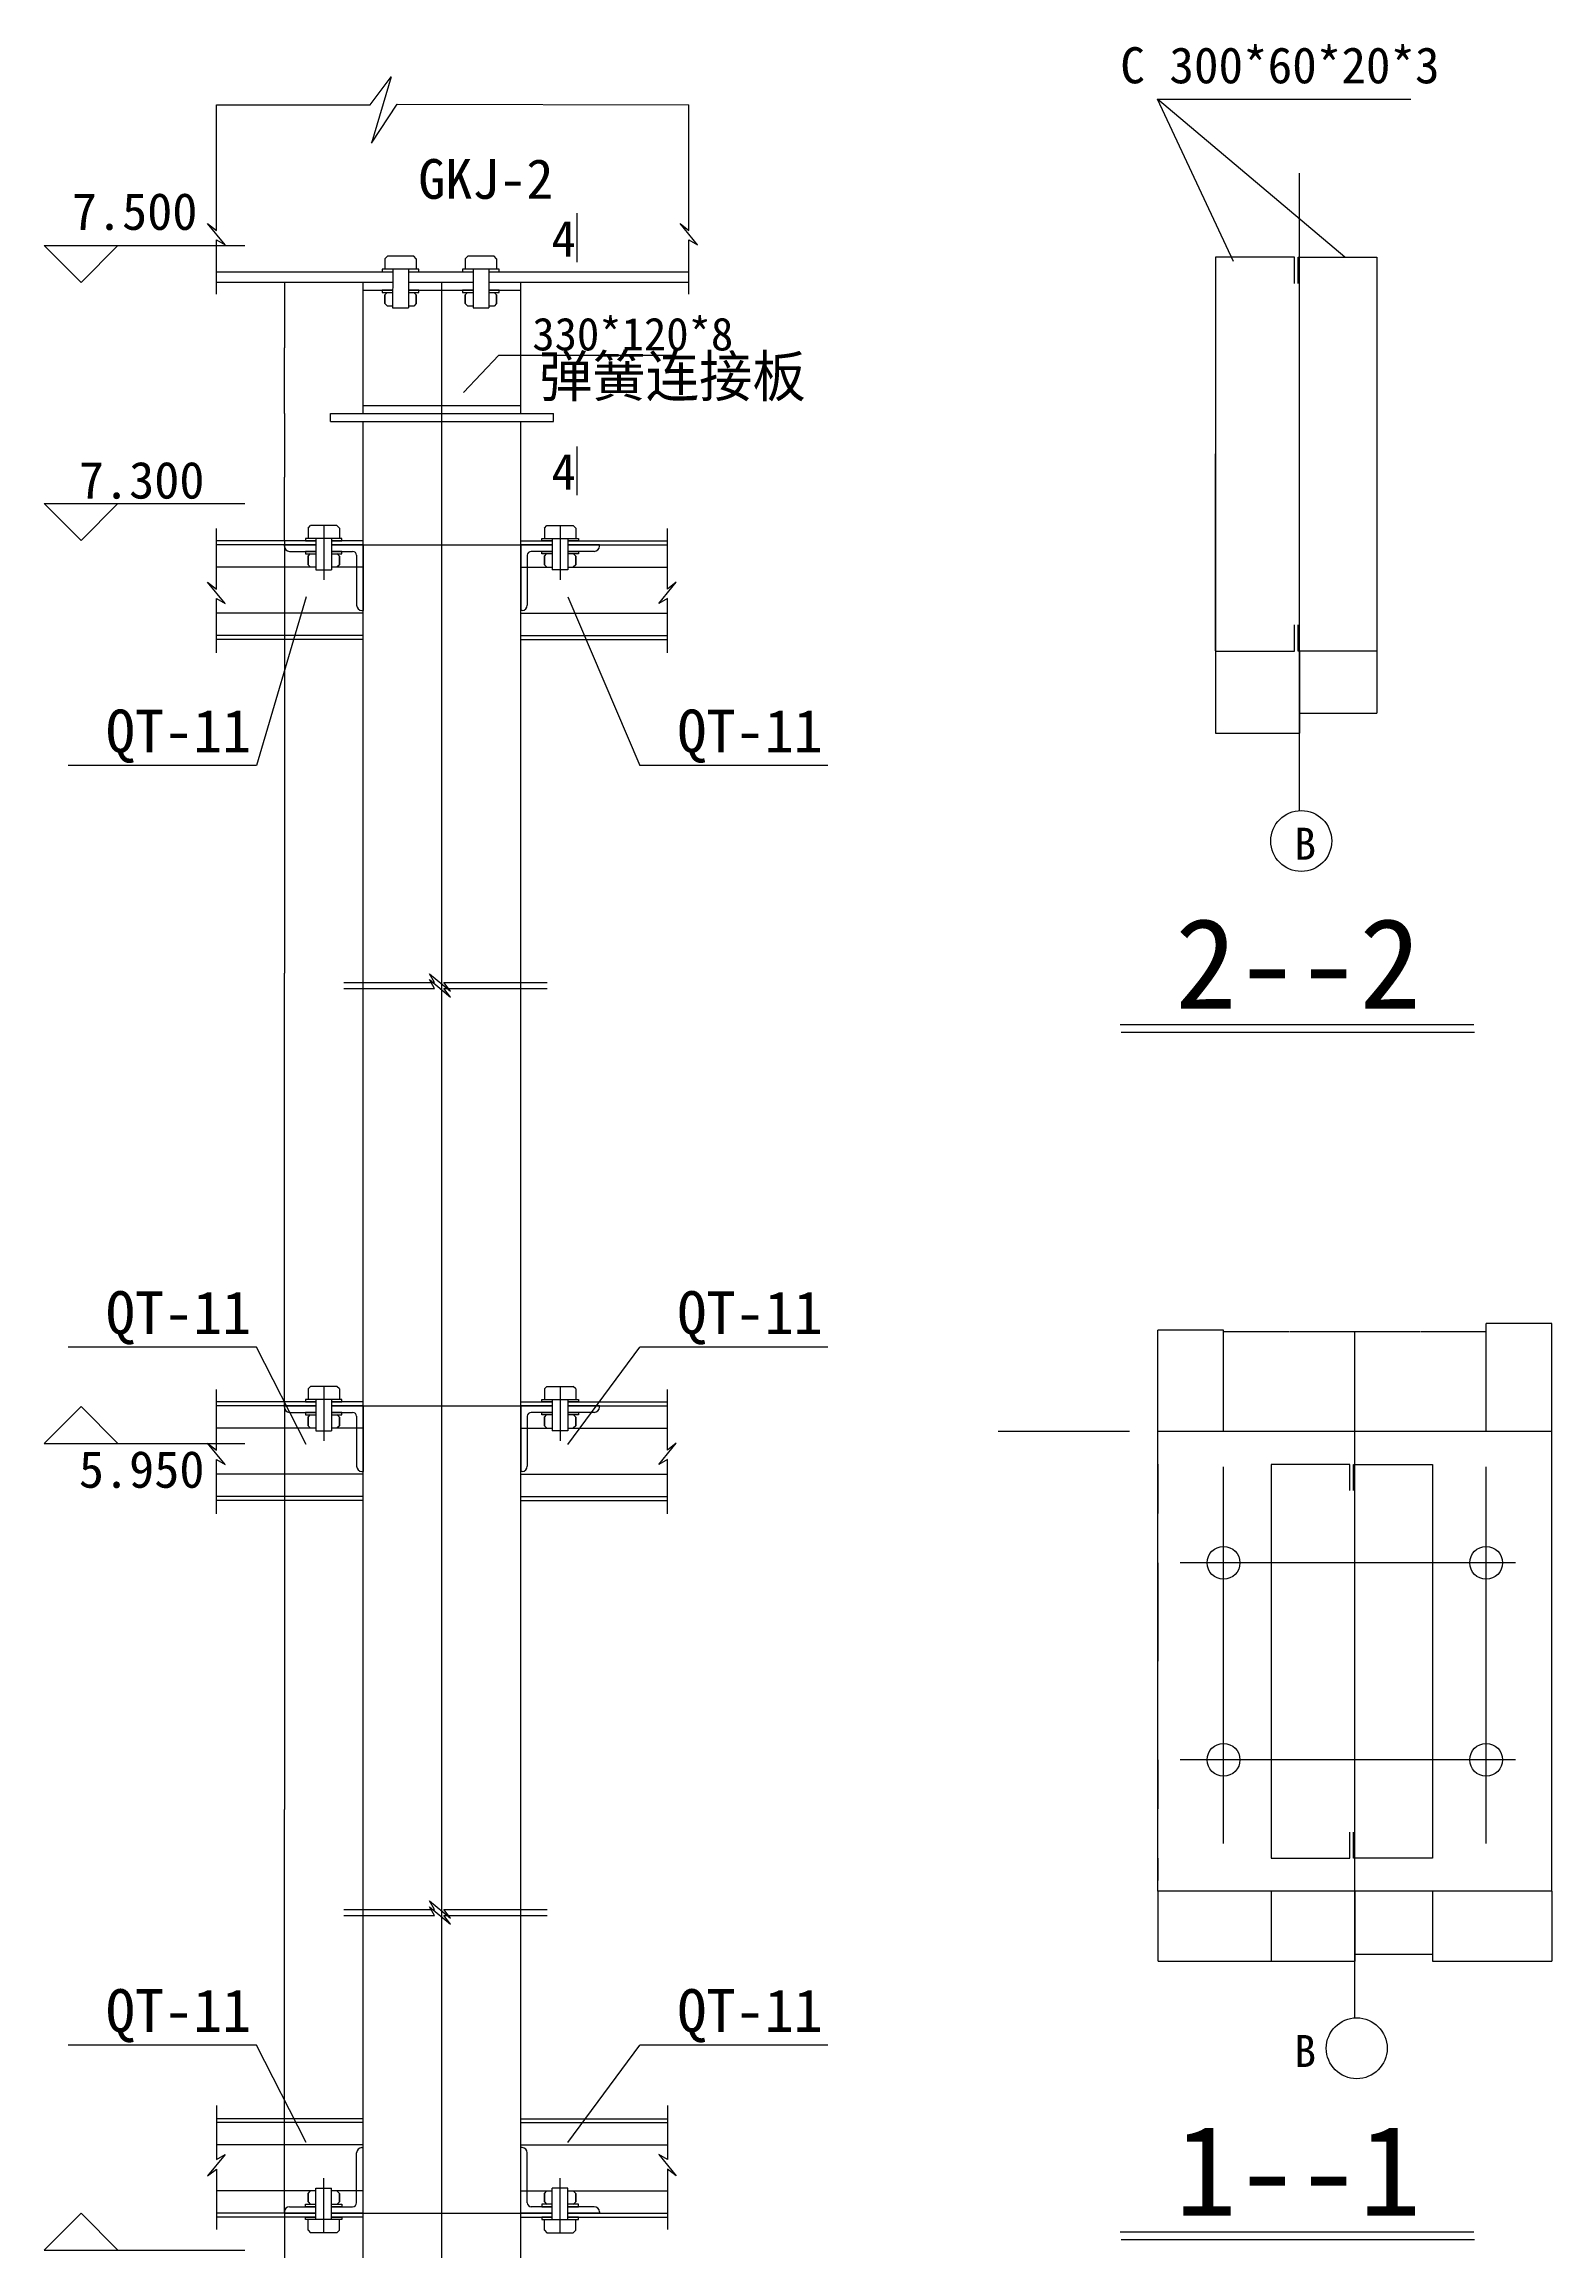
# Model space of a CAD drawing. Header units: metres. Extents: x 1551 to 37884, y 3562 to 29485.
# Drawn here: x 1551 to 10738, y 14992 to 28443 of the extents above; entities that cross this region are included whole.
import ezdxf

# ---------------------------------------------------------------- set-up
doc = ezdxf.new("R2010")
doc.units = ezdxf.units.M
for name, color, linetype in [('DOTE', 1, 'Continuous'), ('PUB_DIM', 3, 'Continuous'), ('PUB_TEXT', 7, 'Continuous'), ('其它', 1, 'Continuous'), ('柱', 5, 'Continuous'), ('梁', 6, 'Continuous'), ('连接板', 3, 'Continuous')]:
    doc.layers.add(name, color=color, linetype=linetype)
doc.dimstyles.get("Standard").update_dxf_attribs({"dimtxt": 2.5, "dimasz": 2.5, "dimexe": 1.25, "dimexo": 0.625, "dimtad": 1, "dimcen": 2.5, "dimazin": 3, "dimtfac": 1, "dimtmove": 0, "dimatfit": 3})

# ---------------------------------------------------------------- blocks, each defined once
blk = doc.blocks.new('_CLOSEDFILLED')
at = {"color": 0, "linetype": 'BYBLOCK'}
blk.add_solid([(-1, 0), (0, 0), (-1, 0)], dxfattribs=at)
blk = doc.blocks.new('*D1')
for p, q in [((3015.07, 26992.76), (3015.07, 26592.76)), ((3014.82, 26592.76), (3014.57, 26592.76)), ((3015.07, 26192.76), (3015.07, 26592.76)), ((3015.07, 26592.76), (3015.07, 26592.76)), ((3015.32, 26592.76), (3015.57, 26592.76))]:
    blk.add_line(p, q)
at = {"layer": 'Defpoints'}
for p in [(3015.07, 26992.76), (3015.07, 26592.76), (3015.07, 26192.76)]:
    blk.add_point(p, dxfattribs=at)
at = {"layer": 'PUB_DIM', "xscale": 0.25, "yscale": 0.25}
blk.add_blockref('_CLOSEDFILLED', (3015.07, 26592.76), dxfattribs=at)
at = {"layer": 'PUB_DIM', "xscale": 0.25, "yscale": 0.25, "rotation": 180}
blk.add_blockref('_CLOSEDFILLED', (3015.07, 26592.76), dxfattribs=at)
at = {"layer": 'PUB_DIM', "insert": (3015.07, 26593.885), "char_height": 1, "attachment_point": 5}
blk.add_mtext('100', dxfattribs=at)
blk = doc.blocks.new('*D2')
for p, q in [((3015.07, 26192.76), (3015.07, 25804.76)), ((3014.82, 25804.76), (3014.57, 25804.76)), ((3015.07, 25416.76), (3015.07, 25804.76)), ((3015.07, 25804.76), (3015.07, 25804.76)), ((3015.32, 25804.76), (3015.57, 25804.76))]:
    blk.add_line(p, q)
at = {"layer": 'Defpoints'}
for p in [(3015.07, 26192.76), (3015.07, 25804.76), (3015.07, 25416.76)]:
    blk.add_point(p, dxfattribs=at)
at = {"layer": 'PUB_DIM', "xscale": 0.25, "yscale": 0.25}
blk.add_blockref('_CLOSEDFILLED', (3015.07, 25804.76), dxfattribs=at)
at = {"layer": 'PUB_DIM', "xscale": 0.25, "yscale": 0.25, "rotation": 180}
blk.add_blockref('_CLOSEDFILLED', (3015.07, 25804.76), dxfattribs=at)
at = {"layer": 'PUB_DIM', "insert": (3015.07, 25805.885), "char_height": 1, "attachment_point": 5}
blk.add_mtext('100', dxfattribs=at)
blk = doc.blocks.new('*D3')
for p, q in [((3015.07, 25416.76), (3015.07, 22781.76)), ((3014.82, 22781.76), (3014.57, 22781.76)), ((3015.07, 20146.76), (3015.07, 22781.76)), ((3015.07, 22781.76), (3015.07, 22781.76)), ((3015.32, 22781.76), (3015.57, 22781.76))]:
    blk.add_line(p, q)
at = {"layer": 'Defpoints'}
for p in [(3015.07, 25416.76), (3015.07, 22781.76), (3015.07, 20146.76)]:
    blk.add_point(p, dxfattribs=at)
at = {"layer": 'PUB_DIM', "xscale": 0.25, "yscale": 0.25}
blk.add_blockref('_CLOSEDFILLED', (3015.07, 22781.76), dxfattribs=at)
at = {"layer": 'PUB_DIM', "xscale": 0.25, "yscale": 0.25, "rotation": 180}
blk.add_blockref('_CLOSEDFILLED', (3015.07, 22781.76), dxfattribs=at)
at = {"layer": 'PUB_DIM', "insert": (3015.07, 22782.885), "char_height": 1, "attachment_point": 5}
blk.add_mtext('1350', dxfattribs=at)
blk = doc.blocks.new('*D4')
for p, q in [((3015.07, 20146.76), (3015.07, 17687.26)), ((3014.82, 17687.26), (3014.57, 17687.26)), ((3015.07, 15227.76), (3015.07, 17687.26)), ((3015.07, 17687.26), (3015.07, 17687.26)), ((3015.32, 17687.26), (3015.57, 17687.26))]:
    blk.add_line(p, q)
at = {"layer": 'Defpoints'}
for p in [(3015.07, 20146.76), (3015.07, 17687.26), (3015.07, 15227.76)]:
    blk.add_point(p, dxfattribs=at)
at = {"layer": 'PUB_DIM', "xscale": 0.25, "yscale": 0.25}
blk.add_blockref('_CLOSEDFILLED', (3015.07, 17687.26), dxfattribs=at)
at = {"layer": 'PUB_DIM', "xscale": 0.25, "yscale": 0.25, "rotation": 180}
blk.add_blockref('_CLOSEDFILLED', (3015.07, 17687.26), dxfattribs=at)
at = {"layer": 'PUB_DIM', "insert": (3015.07, 17688.385), "char_height": 1, "attachment_point": 5}
blk.add_mtext('1625', dxfattribs=at)
blk = doc.blocks.new('*D5')
for p, q in [((3015.07, 15227.76), (3015.07, 12863.26)), ((3014.82, 12863.26), (3014.57, 12863.26)), ((3015.07, 10498.76), (3015.07, 12863.26)), ((3015.07, 12863.26), (3015.07, 12863.26)), ((3015.32, 12863.26), (3015.57, 12863.26))]:
    blk.add_line(p, q)
at = {"layer": 'Defpoints'}
for p in [(3015.07, 15227.76), (3015.07, 12863.26), (3015.07, 10498.76)]:
    blk.add_point(p, dxfattribs=at)
at = {"layer": 'PUB_DIM', "xscale": 0.25, "yscale": 0.25}
blk.add_blockref('_CLOSEDFILLED', (3015.07, 12863.26), dxfattribs=at)
at = {"layer": 'PUB_DIM', "xscale": 0.25, "yscale": 0.25, "rotation": 180}
blk.add_blockref('_CLOSEDFILLED', (3015.07, 12863.26), dxfattribs=at)
at = {"layer": 'PUB_DIM', "insert": (3015.07, 12864.385), "char_height": 1, "attachment_point": 5}
blk.add_mtext('1625', dxfattribs=at)
blk = doc.blocks.new('*D119')
for p, q in [((8689.02, 24745.42), (8689.02, 24245.8)), ((9200.02, 24745.42), (9200.02, 24245.8)), ((8689.27, 24245.8), (8943.52, 24245.8)), ((8945.52, 24245.8), (9199.77, 24245.8))]:
    blk.add_line(p, q)
at = {"layer": 'Defpoints'}
for p in [(8689.02, 24745.42), (9200.02, 24745.42), (8689.02, 24245.8)]:
    blk.add_point(p, dxfattribs=at)
at = {"layer": 'PUB_DIM', "xscale": 0.25, "yscale": 0.25, "rotation": 180}
blk.add_blockref('_CLOSEDFILLED', (8689.02, 24245.8), dxfattribs=at)
at = {"layer": 'PUB_DIM', "xscale": 0.25, "yscale": 0.25}
blk.add_blockref('_CLOSEDFILLED', (9200.02, 24245.8), dxfattribs=at)
at = {"layer": 'PUB_DIM', "insert": (8944.52, 24245.8), "char_height": 1, "attachment_point": 5}
blk.add_mtext('60', dxfattribs=at)
blk = doc.blocks.new('*D120')
for p, q in [((9200.02, 24745.42), (9200.02, 24365.8)), ((9672.02, 24745.42), (9672.02, 24365.8)), ((9200.27, 24365.8), (9435.02, 24365.8)), ((9437.02, 24365.8), (9671.77, 24365.8))]:
    blk.add_line(p, q)
at = {"layer": 'Defpoints'}
for p in [(9200.02, 24745.42), (9672.02, 24745.42), (9200.02, 24365.8)]:
    blk.add_point(p, dxfattribs=at)
at = {"layer": 'PUB_DIM', "xscale": 0.25, "yscale": 0.25, "rotation": 180}
blk.add_blockref('_CLOSEDFILLED', (9200.02, 24365.8), dxfattribs=at)
at = {"layer": 'PUB_DIM', "xscale": 0.25, "yscale": 0.25}
blk.add_blockref('_CLOSEDFILLED', (9672.02, 24365.8), dxfattribs=at)
at = {"layer": 'PUB_DIM', "insert": (9436.02, 24365.8), "char_height": 1, "attachment_point": 5}
blk.add_mtext('60', dxfattribs=at)
blk = doc.blocks.new('*D121')
for p, q in [((8689.46, 27145.69), (8689.46, 25945.69)), ((8689.21, 25945.69), (8688.96, 25945.69)), ((8689.46, 24745.69), (8689.46, 25945.69)), ((8689.46, 25945.69), (8689.46, 25945.69)), ((8689.71, 25945.69), (8689.96, 25945.69))]:
    blk.add_line(p, q)
at = {"layer": 'Defpoints'}
for p in [(8689.46, 27145.69), (8689.46, 25945.69), (8689.46, 24745.69)]:
    blk.add_point(p, dxfattribs=at)
at = {"layer": 'PUB_DIM', "xscale": 0.25, "yscale": 0.25}
blk.add_blockref('_CLOSEDFILLED', (8689.46, 25945.69), dxfattribs=at)
at = {"layer": 'PUB_DIM', "xscale": 0.25, "yscale": 0.25, "rotation": 180}
blk.add_blockref('_CLOSEDFILLED', (8689.46, 25945.69), dxfattribs=at)
at = {"layer": 'PUB_DIM', "insert": (8689.46, 25946.815), "char_height": 1, "attachment_point": 5}
blk.add_mtext('300', dxfattribs=at)
blk = doc.blocks.new('*D122')
for p, q in [((8338.23, 17190.14), (8338.23, 16762.63)), ((9027.23, 17190.14), (9027.23, 16762.63)), ((8338.48, 16762.63), (8681.73, 16762.63)), ((8683.73, 16762.63), (9026.98, 16762.63))]:
    blk.add_line(p, q)
at = {"layer": 'Defpoints'}
for p in [(8338.23, 17190.14), (9027.23, 17190.14), (8338.23, 16762.63)]:
    blk.add_point(p, dxfattribs=at)
at = {"layer": 'PUB_DIM', "xscale": 0.25, "yscale": 0.25, "rotation": 180}
blk.add_blockref('_CLOSEDFILLED', (8338.23, 16762.63), dxfattribs=at)
at = {"layer": 'PUB_DIM', "xscale": 0.25, "yscale": 0.25}
blk.add_blockref('_CLOSEDFILLED', (9027.23, 16762.63), dxfattribs=at)
at = {"layer": 'PUB_DIM', "insert": (8682.73, 16762.63), "char_height": 1, "attachment_point": 5}
blk.add_mtext('90', dxfattribs=at)
blk = doc.blocks.new('*D123')
for p, q in [((9027.23, 17190.14), (9027.23, 16762.63)), ((9538.23, 17190.14), (9538.23, 16762.63)), ((9027.48, 16762.63), (9281.73, 16762.63)), ((9283.73, 16762.63), (9537.98, 16762.63))]:
    blk.add_line(p, q)
at = {"layer": 'Defpoints'}
for p in [(9027.23, 17190.14), (9538.23, 17190.14), (9027.23, 16762.63)]:
    blk.add_point(p, dxfattribs=at)
at = {"layer": 'PUB_DIM', "xscale": 0.25, "yscale": 0.25, "rotation": 180}
blk.add_blockref('_CLOSEDFILLED', (9027.23, 16762.63), dxfattribs=at)
at = {"layer": 'PUB_DIM', "xscale": 0.25, "yscale": 0.25}
blk.add_blockref('_CLOSEDFILLED', (9538.23, 16762.63), dxfattribs=at)
at = {"layer": 'PUB_DIM', "insert": (9282.73, 16762.63), "char_height": 1, "attachment_point": 5}
blk.add_mtext('60', dxfattribs=at)
blk = doc.blocks.new('*D124')
for p, q in [((9538.23, 17190.14), (9538.23, 16805.93)), ((10010.23, 17190.14), (10010.23, 16805.93)), ((9538.48, 16805.93), (9773.23, 16805.93)), ((9775.23, 16805.93), (10009.98, 16805.93))]:
    blk.add_line(p, q)
at = {"layer": 'Defpoints'}
for p in [(9538.23, 17190.14), (10010.23, 17190.14), (9538.23, 16805.93)]:
    blk.add_point(p, dxfattribs=at)
at = {"layer": 'PUB_DIM', "xscale": 0.25, "yscale": 0.25, "rotation": 180}
blk.add_blockref('_CLOSEDFILLED', (9538.23, 16805.93), dxfattribs=at)
at = {"layer": 'PUB_DIM', "xscale": 0.25, "yscale": 0.25}
blk.add_blockref('_CLOSEDFILLED', (10010.23, 16805.93), dxfattribs=at)
at = {"layer": 'PUB_DIM', "insert": (9774.23, 16805.93), "char_height": 1, "attachment_point": 5}
blk.add_mtext('60', dxfattribs=at)
blk = doc.blocks.new('*D125')
for p, q in [((10010.23, 17190.14), (10010.23, 16762.63)), ((10738.23, 17190.14), (10738.23, 16762.63)), ((10010.48, 16762.63), (10373.23, 16762.63)), ((10375.23, 16762.63), (10737.98, 16762.63))]:
    blk.add_line(p, q)
at = {"layer": 'Defpoints'}
for p in [(10010.23, 17190.14), (10738.23, 17190.14), (10010.23, 16762.63)]:
    blk.add_point(p, dxfattribs=at)
at = {"layer": 'PUB_DIM', "xscale": 0.25, "yscale": 0.25, "rotation": 180}
blk.add_blockref('_CLOSEDFILLED', (10010.23, 16762.63), dxfattribs=at)
at = {"layer": 'PUB_DIM', "xscale": 0.25, "yscale": 0.25}
blk.add_blockref('_CLOSEDFILLED', (10738.23, 16762.63), dxfattribs=at)
at = {"layer": 'PUB_DIM', "insert": (10374.23, 16762.63), "char_height": 1, "attachment_point": 5}
blk.add_mtext('90', dxfattribs=at)
blk = doc.blocks.new('*D126')
for p, q in [((10537.1, 20649.1), (10337.85, 20649.1)), ((10338.1, 19990.14), (10338.1, 20649.1)), ((10738.35, 20649.1), (10539.1, 20649.1)), ((10738.1, 19990.14), (10738.1, 20649.1))]:
    blk.add_line(p, q)
at = {"layer": 'Defpoints'}
for p in [(10738.1, 20649.1), (10338.1, 19990.14), (10738.1, 19990.14)]:
    blk.add_point(p, dxfattribs=at)
at = {"layer": 'PUB_DIM', "xscale": 0.25, "yscale": 0.25}
blk.add_blockref('_CLOSEDFILLED', (10338.1, 20649.1), dxfattribs=at)
at = {"layer": 'PUB_DIM', "xscale": 0.25, "yscale": 0.25, "rotation": 180}
blk.add_blockref('_CLOSEDFILLED', (10738.1, 20649.1), dxfattribs=at)
at = {"layer": 'PUB_DIM', "insert": (10538.1, 20649.1), "char_height": 1, "attachment_point": 5}
blk.add_mtext('40', dxfattribs=at)
blk = doc.blocks.new('*D127')
for p, q in [((9936.6, 20598.48), (9537.85, 20598.48)), ((9538.1, 19990.14), (9538.1, 20598.48)), ((10338.35, 20598.48), (9939.6, 20598.48)), ((10338.1, 19990.14), (10338.1, 20598.48))]:
    blk.add_line(p, q)
at = {"layer": 'Defpoints'}
for p in [(10338.1, 20598.48), (9538.1, 19990.14), (10338.1, 19990.14)]:
    blk.add_point(p, dxfattribs=at)
at = {"layer": 'PUB_DIM', "xscale": 0.25, "yscale": 0.25}
blk.add_blockref('_CLOSEDFILLED', (9538.1, 20598.48), dxfattribs=at)
at = {"layer": 'PUB_DIM', "xscale": 0.25, "yscale": 0.25, "rotation": 180}
blk.add_blockref('_CLOSEDFILLED', (10338.1, 20598.48), dxfattribs=at)
at = {"layer": 'PUB_DIM', "insert": (9938.1, 20598.48), "char_height": 1, "attachment_point": 5}
blk.add_mtext('110', dxfattribs=at)
blk = doc.blocks.new('*D128')
for p, q in [((9136.6, 20598.48), (8737.85, 20598.48)), ((8738.1, 19990.14), (8738.1, 20598.48)), ((9538.35, 20598.48), (9139.6, 20598.48)), ((9538.1, 19990.14), (9538.1, 20598.48))]:
    blk.add_line(p, q)
at = {"layer": 'Defpoints'}
for p in [(9538.1, 20598.48), (8738.1, 19990.14), (9538.1, 19990.14)]:
    blk.add_point(p, dxfattribs=at)
at = {"layer": 'PUB_DIM', "xscale": 0.25, "yscale": 0.25}
blk.add_blockref('_CLOSEDFILLED', (8738.1, 20598.48), dxfattribs=at)
at = {"layer": 'PUB_DIM', "xscale": 0.25, "yscale": 0.25, "rotation": 180}
blk.add_blockref('_CLOSEDFILLED', (9538.1, 20598.48), dxfattribs=at)
at = {"layer": 'PUB_DIM', "insert": (9138.1, 20598.48), "char_height": 1, "attachment_point": 5}
blk.add_mtext('110', dxfattribs=at)
blk = doc.blocks.new('*D129')
for p, q in [((8537.1, 20607.02), (8337.85, 20607.02)), ((8338.1, 19990.14), (8338.1, 20607.02)), ((8738.35, 20607.02), (8539.1, 20607.02)), ((8738.1, 19990.14), (8738.1, 20607.02))]:
    blk.add_line(p, q)
at = {"layer": 'Defpoints'}
for p in [(8738.1, 20607.02), (8338.1, 19990.14), (8738.1, 19990.14)]:
    blk.add_point(p, dxfattribs=at)
at = {"layer": 'PUB_DIM', "xscale": 0.25, "yscale": 0.25}
blk.add_blockref('_CLOSEDFILLED', (8338.1, 20607.02), dxfattribs=at)
at = {"layer": 'PUB_DIM', "xscale": 0.25, "yscale": 0.25, "rotation": 180}
blk.add_blockref('_CLOSEDFILLED', (8738.1, 20607.02), dxfattribs=at)
at = {"layer": 'PUB_DIM', "insert": (8538.1, 20607.02), "char_height": 1, "attachment_point": 5}
blk.add_mtext('40', dxfattribs=at)
blk = doc.blocks.new('*D130')
for p, q in [((8337.7, 19989.87), (8337.45, 19989.87)), ((8337.95, 19990.44), (8337.95, 19989.87)), ((8337.95, 19790.44), (8337.95, 19989.87)), ((8337.95, 19989.87), (8337.95, 19989.87)), ((8338.2, 19989.87), (8338.45, 19989.87))]:
    blk.add_line(p, q)
at = {"layer": 'Defpoints'}
for p in [(8337.95, 19990.44), (8337.95, 19989.87), (8337.95, 19790.44)]:
    blk.add_point(p, dxfattribs=at)
at = {"layer": 'PUB_DIM', "xscale": 0.25, "yscale": 0.25}
blk.add_blockref('_CLOSEDFILLED', (8337.95, 19989.87), dxfattribs=at)
at = {"layer": 'PUB_DIM', "xscale": 0.25, "yscale": 0.25, "rotation": 180}
blk.add_blockref('_CLOSEDFILLED', (8337.95, 19989.87), dxfattribs=at)
at = {"layer": 'PUB_DIM', "insert": (8337.95, 19990.995), "char_height": 1, "attachment_point": 5}
blk.add_mtext('25', dxfattribs=at)
blk = doc.blocks.new('*D131')
for p, q in [((8337.95, 19790.44), (8337.95, 19490.44)), ((8337.7, 19490.44), (8337.45, 19490.44)), ((8337.95, 19190.44), (8337.95, 19490.44)), ((8337.95, 19490.44), (8337.95, 19490.44)), ((8338.2, 19490.44), (8338.45, 19490.44))]:
    blk.add_line(p, q)
at = {"layer": 'Defpoints'}
for p in [(8337.95, 19790.44), (8337.95, 19490.44), (8337.95, 19190.44)]:
    blk.add_point(p, dxfattribs=at)
at = {"layer": 'PUB_DIM', "xscale": 0.25, "yscale": 0.25}
blk.add_blockref('_CLOSEDFILLED', (8337.95, 19490.44), dxfattribs=at)
at = {"layer": 'PUB_DIM', "xscale": 0.25, "yscale": 0.25, "rotation": 180}
blk.add_blockref('_CLOSEDFILLED', (8337.95, 19490.44), dxfattribs=at)
at = {"layer": 'PUB_DIM', "insert": (8337.95, 19491.565), "char_height": 1, "attachment_point": 5}
blk.add_mtext('75', dxfattribs=at)
blk = doc.blocks.new('*D132')
for p, q in [((8337.95, 19190.44), (8337.95, 18590.44)), ((8337.7, 18590.44), (8337.45, 18590.44)), ((8337.95, 17990.44), (8337.95, 18590.44)), ((8337.95, 18590.44), (8337.95, 18590.44)), ((8338.2, 18590.44), (8338.45, 18590.44))]:
    blk.add_line(p, q)
at = {"layer": 'Defpoints'}
for p in [(8337.95, 19190.44), (8337.95, 18590.44), (8337.95, 17990.44)]:
    blk.add_point(p, dxfattribs=at)
at = {"layer": 'PUB_DIM', "xscale": 0.25, "yscale": 0.25}
blk.add_blockref('_CLOSEDFILLED', (8337.95, 18590.44), dxfattribs=at)
at = {"layer": 'PUB_DIM', "xscale": 0.25, "yscale": 0.25, "rotation": 180}
blk.add_blockref('_CLOSEDFILLED', (8337.95, 18590.44), dxfattribs=at)
at = {"layer": 'PUB_DIM', "insert": (8337.95, 18591.565), "char_height": 1, "attachment_point": 5}
blk.add_mtext('200', dxfattribs=at)
blk = doc.blocks.new('*D133')
for p, q in [((8337.95, 17990.44), (8337.95, 17690.44)), ((8337.7, 17690.44), (8337.45, 17690.44)), ((8337.95, 17390.44), (8337.95, 17690.44)), ((8337.95, 17690.44), (8337.95, 17690.44)), ((8338.2, 17690.44), (8338.45, 17690.44))]:
    blk.add_line(p, q)
at = {"layer": 'Defpoints'}
for p in [(8337.95, 17990.44), (8337.95, 17690.44), (8337.95, 17390.44)]:
    blk.add_point(p, dxfattribs=at)
at = {"layer": 'PUB_DIM', "xscale": 0.25, "yscale": 0.25}
blk.add_blockref('_CLOSEDFILLED', (8337.95, 17690.44), dxfattribs=at)
at = {"layer": 'PUB_DIM', "xscale": 0.25, "yscale": 0.25, "rotation": 180}
blk.add_blockref('_CLOSEDFILLED', (8337.95, 17690.44), dxfattribs=at)
at = {"layer": 'PUB_DIM', "insert": (8337.95, 17691.565), "char_height": 1, "attachment_point": 5}
blk.add_mtext('75', dxfattribs=at)
blk = doc.blocks.new('*D134')
for p, q in [((8337.95, 17390.44), (8337.95, 17254.77)), ((8337.7, 17254.77), (8337.45, 17254.77)), ((8337.95, 17190.44), (8337.95, 17254.77)), ((8337.95, 17254.77), (8337.95, 17254.77)), ((8338.2, 17254.77), (8338.45, 17254.77))]:
    blk.add_line(p, q)
at = {"layer": 'Defpoints'}
for p in [(8337.95, 17390.44), (8337.95, 17254.77), (8337.95, 17190.44)]:
    blk.add_point(p, dxfattribs=at)
at = {"layer": 'PUB_DIM', "xscale": 0.25, "yscale": 0.25}
blk.add_blockref('_CLOSEDFILLED', (8337.95, 17254.77), dxfattribs=at)
at = {"layer": 'PUB_DIM', "xscale": 0.25, "yscale": 0.25, "rotation": 180}
blk.add_blockref('_CLOSEDFILLED', (8337.95, 17254.77), dxfattribs=at)
at = {"layer": 'PUB_DIM', "insert": (8337.95, 17255.895), "char_height": 1, "attachment_point": 5}
blk.add_mtext('25', dxfattribs=at)

msp = doc.modelspace()

# ---------------------------------------------------------------- linework, layer by layer
for p, q in [((3537.3, 28072.33), (3665.81, 28243.03)), ((3665.81, 28243.03), (3546.48, 27839.62)), ((2600.44, 27307.76), (2600.44, 28072.33)), ((2600.44, 28072.33), (3537.3, 28072.33)), ((3546.48, 27839.62), (3702.52, 28078)), ((3702.52, 28078), (5479.91, 28072.33)), ((5479.91, 27307.76), (5479.91, 28072.33)), ((9476.02, 27145.42), (8334.92, 28107.25)), ((8334.92, 28107.25), (9878.82, 28107.25)), ((8798.79, 27118.89), (8334.92, 28107.25)), ((2653.7, 27220.36), (2547.18, 27349.56)), ((2547.18, 27349.56), (2600.44, 27307.76)), ((5426.65, 27349.56), (5479.91, 27307.76)), ((5533.17, 27220.36), (5426.65, 27349.56)), ((2600.44, 26920.18), (2600.44, 27250.76)), ((2600.44, 27250.76), (2653.7, 27220.36)), ((5479.91, 27250.76), (5533.17, 27220.36)), ((5479.91, 26920.18), (5479.91, 27250.76)), ((4106.15, 26320.53), (4321.78, 26547.54)), ((4321.78, 26547.54), (5376.6, 26547.54)), ((2600.44, 25122.75), (2600.44, 25491.33)), ((5349.71, 25122.75), (5349.71, 25491.33)), ((2653.7, 25035.36), (2547.18, 25164.55)), ((2547.18, 25164.55), (2600.44, 25122.75)), ((5296.45, 25035.36), (5402.97, 25164.55)), ((5402.97, 25164.55), (5349.71, 25122.75)), ((2600.44, 24735.18), (2600.44, 25065.76)), ((2600.44, 25065.76), (2653.7, 25035.36)), ((3148.65, 25075.64), (2844.63, 24047.4)), ((4743.05, 25075.64), (5180.09, 24047.4)), ((5349.71, 25065.76), (5296.45, 25035.36)), ((5349.71, 24735.18), (5349.71, 25065.76)), ((2844.63, 24047.4), (1697.63, 24047.4)), ((6327.09, 24047.4), (5180.09, 24047.4)), ((3898.89, 22778.9), (4028.08, 22672.38)), ((3929.29, 22725.64), (3898.89, 22778.9)), ((3898.89, 22743.16), (4028.08, 22636.64)), ((3929.29, 22689.9), (3898.89, 22743.16)), ((3376.38, 22725.64), (3929.29, 22725.64)), ((3376.38, 22689.9), (3929.29, 22689.9)), ((3986.28, 22725.64), (4615.53, 22725.64)), ((4028.08, 22672.38), (3986.28, 22725.64)), ((3986.28, 22689.9), (4615.53, 22689.9)), ((4028.08, 22636.64), (3986.28, 22689.9)), ((8114.83, 22423.51), (10267.59, 22423.51)), ((2844.63, 20503.89), (1697.63, 20503.89)), ((3148.65, 19910.37), (2844.63, 20503.89)), ((4743.05, 19910.37), (5180.09, 20503.89)), ((6327.09, 20503.89), (5180.09, 20503.89)), ((2600.44, 19877.26), (2600.44, 20245.84)), ((5349.71, 19877.26), (5349.71, 20245.84)), ((2653.7, 19789.87), (2547.18, 19919.06)), ((2547.18, 19919.06), (2600.44, 19877.26)), ((5296.45, 19789.87), (5402.97, 19919.06)), ((5402.97, 19919.06), (5349.71, 19877.26)), ((2600.44, 19489.68), (2600.44, 19820.26)), ((2600.44, 19820.26), (2653.7, 19789.87)), ((5349.71, 19820.26), (5296.45, 19789.87)), ((5349.71, 19489.68), (5349.71, 19820.26)), ((8737.95, 17480.48), (8737.95, 19774.47)), ((10337.95, 17480.48), (10337.95, 19774.47)), ((10516.44, 19190.14), (8473.85, 19190.14)), ((10516.44, 17990.14), (8473.85, 17990.14)), ((3898.89, 17130.91), (4028.08, 17024.39)), ((3929.29, 17077.65), (3898.89, 17130.91)), ((3898.89, 17095.17), (4028.08, 16988.65)), ((3929.29, 17041.91), (3898.89, 17095.17)), ((3376.38, 17077.65), (3929.29, 17077.65)), ((3376.38, 17041.91), (3929.29, 17041.91)), ((3986.28, 17077.65), (4615.53, 17077.65)), ((4028.08, 17024.39), (3986.28, 17077.65)), ((3986.28, 17041.91), (4615.53, 17041.91)), ((4028.08, 16988.65), (3986.28, 17041.91)), ((2844.63, 16251.64), (1697.63, 16251.64)), ((3148.65, 15658.11), (2844.63, 16251.64)), ((4743.05, 15658.11), (5180.09, 16251.64)), ((6327.09, 16251.64), (5180.09, 16251.64)), ((2600.44, 15884.67), (2600.44, 15554.09)), ((5349.71, 15884.67), (5349.71, 15554.09)), ((2653.7, 15584.49), (2547.18, 15455.3)), ((2547.18, 15455.3), (2600.44, 15497.1)), ((2600.44, 15554.09), (2653.7, 15584.49)), ((2600.44, 15497.1), (2600.44, 15128.52)), ((5349.71, 15554.09), (5296.45, 15584.49)), ((5296.45, 15584.49), (5402.97, 15455.3)), ((5349.71, 15497.1), (5349.71, 15128.52)), ((5402.97, 15455.3), (5349.71, 15497.1)), ((8114.83, 15068.23), (10267.59, 15068.23))]:
    msp.add_line(p, q)
for points in [[(4796.3, 27412.51), (4796.3, 27115.21)], [(4796.3, 25992.06), (4796.3, 25694.75)], [(8107.58, 22470.59), (10262.72, 22470.59)], [(8107.58, 15115.31), (10262.72, 15115.31)]]:
    msp.add_lwpolyline(points)
for centre, radius in [((9211.26, 23587.97), 185.56), ((8737.95, 19190.14), 100), ((10337.95, 19190.14), 100), ((8737.95, 17990.14), 100), ((10337.95, 17990.14), 100), ((9549.4, 16232.69), 185.56)]:
    msp.add_circle(centre, radius)
at = {"layer": 'DOTE'}
for p, q in [((9199.81, 23773.53), (9199.81, 27656.31)), ((9537.95, 16418.25), (9537.95, 20301.03))]:
    msp.add_line(p, q, dxfattribs=at)
at = {"layer": 'PUB_DIM'}
for p, q in [((1551.18, 27215.33), (2001.18, 27215.33)), ((1776.18, 26990.33), (1551.18, 27215.33)), ((1776.18, 27215.33), (2774.75, 27215.33)), ((2001.18, 27215.33), (1776.18, 26990.33)), ((1551.18, 25643.42), (2001.18, 25643.42)), ((1776.18, 25418.42), (1551.18, 25643.42)), ((1776.18, 25643.42), (2774.75, 25643.42)), ((2001.18, 25643.42), (1776.18, 25418.42)), ((1776.18, 20141.67), (1551.18, 19916.67)), ((2001.18, 19916.67), (1776.18, 20141.67)), ((1551.18, 19916.67), (2001.18, 19916.67)), ((1776.18, 19916.67), (2774.75, 19916.67)), ((8164.1, 19989.87), (7363.65, 19989.87)), ((1776.18, 15227.76), (1551.18, 15002.76)), ((2001.18, 15002.76), (1776.18, 15227.76)), ((1551.18, 15002.76), (2001.18, 15002.76)), ((1776.18, 15002.76), (2774.75, 15002.76))]:
    msp.add_line(p, q, dxfattribs=at)
at = {"layer": '其它'}
for p, q in [((3627, 27134.83), (3643, 27150.83)), ((3627, 27134.83), (3627, 27070.83)), ((3803, 27150.83), (3643, 27150.83)), ((3675, 27070.83), (3674.66, 26835.17)), ((3771, 27070.83), (3770.66, 26835.17)), ((3819, 27134.83), (3803, 27150.83)), ((3819, 27134.83), (3819, 27070.83)), ((4116.45, 27134.83), (4132.45, 27150.83)), ((4116.45, 27134.83), (4116.45, 27070.83)), ((4292.45, 27150.83), (4132.45, 27150.83)), ((4164.45, 27070.83), (4164.45, 26835.17)), ((4260.45, 27070.83), (4260.45, 26835.17)), ((4308.45, 27134.83), (4292.45, 27150.83)), ((4308.45, 27134.83), (4308.45, 27070.83)), ((3626.93, 26915.26), (3641.45, 26929.78)), ((3626.93, 26915.26), (3626.93, 26863.29)), ((3626.93, 26863.29), (3626.93, 26915.26)), ((3818.93, 26915.26), (3804.41, 26929.78)), ((3818.93, 26915.26), (3818.93, 26863.29)), ((3818.93, 26863.29), (3818.93, 26915.26)), ((4116.38, 26915.26), (4130.91, 26929.78)), ((4116.38, 26915.26), (4116.38, 26863.29)), ((4116.38, 26863.29), (4116.38, 26915.26)), ((4308.38, 26915.26), (4293.86, 26929.78)), ((4308.38, 26915.26), (4308.38, 26863.29)), ((4308.38, 26863.29), (4308.38, 26915.26)), ((3626.93, 26863.29), (3642.93, 26847.29)), ((3674.93, 26847.29), (3642.93, 26847.29)), ((3674.66, 26835.17), (3770.66, 26835.17)), ((3802.93, 26847.29), (3770.93, 26847.29)), ((3818.93, 26863.29), (3802.93, 26847.29)), ((4116.38, 26863.29), (4132.38, 26847.29)), ((4164.38, 26847.29), (4132.38, 26847.29)), ((4164.45, 26835.17), (4260.45, 26835.17)), ((4292.38, 26847.29), (4260.38, 26847.29)), ((4308.38, 26863.29), (4292.38, 26847.29)), ((3159.07, 25494.72), (3175.07, 25510.72)), ((3159.07, 25494.72), (3159.07, 25430.72)), ((3335.07, 25510.72), (3175.07, 25510.72)), ((3207.07, 25430.72), (3207.07, 25239.62)), ((3255.07, 25510.72), (3255.07, 25178.93)), ((3303.07, 25430.72), (3303.07, 25239.62)), ((3351.07, 25494.72), (3335.07, 25510.72)), ((3351.07, 25494.72), (3351.07, 25430.72)), ((4599.07, 25494.72), (4615.07, 25510.72)), ((4599.07, 25494.72), (4599.07, 25430.72)), ((4615.07, 25510.72), (4775.07, 25510.72)), ((4647.07, 25430.72), (4647.07, 25239.62)), ((4695.07, 25510.72), (4695.07, 25178.93)), ((4743.07, 25430.72), (4743.07, 25239.62)), ((4791.07, 25494.72), (4775.07, 25510.72)), ((4791.07, 25494.72), (4791.07, 25430.72)), ((3159.07, 25323.26), (3175.07, 25339.26)), ((3159.07, 25271.29), (3159.07, 25323.26)), ((3159.07, 25323.26), (3159.07, 25271.29)), ((3351.07, 25323.26), (3335.07, 25339.26)), ((3351.07, 25271.29), (3351.07, 25323.26)), ((3351.07, 25323.26), (3351.07, 25271.29)), ((4599.07, 25323.26), (4615.07, 25339.26)), ((4599.07, 25323.26), (4599.07, 25271.29)), ((4599.07, 25271.29), (4599.07, 25323.26)), ((4791.07, 25323.26), (4775.07, 25339.26)), ((4791.07, 25323.26), (4791.07, 25271.29)), ((4791.07, 25271.29), (4791.07, 25323.26)), ((3159.07, 25271.29), (3175.07, 25255.29)), ((3207.07, 25255.29), (3175.07, 25255.29)), ((3207.07, 25239.62), (3303.07, 25239.62)), ((3335.07, 25255.29), (3303.07, 25255.29)), ((3351.07, 25271.29), (3335.07, 25255.29)), ((4599.07, 25271.29), (4615.07, 25255.29)), ((4615.07, 25255.29), (4647.07, 25255.29)), ((4743.07, 25239.62), (4647.07, 25239.62)), ((4743.07, 25255.29), (4775.07, 25255.29)), ((4791.07, 25271.29), (4775.07, 25255.29)), ((3159.07, 20249.23), (3175.07, 20265.23)), ((3159.07, 20249.23), (3159.07, 20185.23)), ((3335.07, 20265.23), (3175.07, 20265.23)), ((3207.07, 20185.23), (3207.07, 19994.13)), ((3255.07, 20265.23), (3255.07, 19933.43)), ((3303.07, 20185.23), (3303.07, 19994.13)), ((3351.07, 20249.23), (3335.07, 20265.23)), ((3351.07, 20249.23), (3351.07, 20185.23)), ((4599.07, 20249.23), (4615.07, 20265.23)), ((4599.07, 20249.23), (4599.07, 20185.23)), ((4615.07, 20265.23), (4775.07, 20265.23)), ((4647.07, 20185.23), (4647.07, 19994.13)), ((4695.07, 20265.23), (4695.07, 19933.43)), ((4743.07, 20185.23), (4743.07, 19994.13)), ((4791.07, 20249.23), (4775.07, 20265.23)), ((4791.07, 20249.23), (4791.07, 20185.23)), ((3159.07, 20077.77), (3175.07, 20093.77)), ((3159.07, 20025.8), (3159.07, 20077.77)), ((3159.07, 20077.77), (3159.07, 20025.8)), ((3351.07, 20077.77), (3335.07, 20093.77)), ((3351.07, 20025.8), (3351.07, 20077.77)), ((3351.07, 20077.77), (3351.07, 20025.8)), ((4599.07, 20077.77), (4615.07, 20093.77)), ((4599.07, 20077.77), (4599.07, 20025.8)), ((4599.07, 20025.8), (4599.07, 20077.77)), ((4791.07, 20077.77), (4775.07, 20093.77)), ((4791.07, 20077.77), (4791.07, 20025.8)), ((4791.07, 20025.8), (4791.07, 20077.77)), ((3159.07, 20025.8), (3175.07, 20009.8)), ((3207.07, 20009.8), (3175.07, 20009.8)), ((3207.07, 19994.13), (3303.07, 19994.13)), ((3335.07, 20009.8), (3303.07, 20009.8)), ((3351.07, 20025.8), (3335.07, 20009.8)), ((4599.07, 20025.8), (4615.07, 20009.8)), ((4615.07, 20009.8), (4647.07, 20009.8)), ((4743.07, 19994.13), (4647.07, 19994.13)), ((4743.07, 20009.8), (4775.07, 20009.8)), ((4791.07, 20025.8), (4775.07, 20009.8)), ((3159.07, 15348.56), (3175.07, 15364.56)), ((3159.07, 15348.56), (3159.07, 15296.59)), ((3159.07, 15296.59), (3159.07, 15348.56)), ((3207.07, 15364.56), (3175.07, 15364.56)), ((3207.07, 15380.22), (3303.07, 15380.22)), ((3207.07, 15189.13), (3207.07, 15380.22)), ((3255.07, 15109.13), (3255.07, 15440.92)), ((3303.07, 15189.13), (3303.07, 15380.22)), ((3335.07, 15364.56), (3303.07, 15364.56)), ((3351.07, 15348.56), (3335.07, 15364.56)), ((3351.07, 15348.56), (3351.07, 15296.59)), ((3351.07, 15296.59), (3351.07, 15348.56)), ((4599.07, 15348.56), (4615.07, 15364.56)), ((4599.07, 15296.59), (4599.07, 15348.56)), ((4599.07, 15348.56), (4599.07, 15296.59)), ((4615.07, 15364.56), (4647.07, 15364.56)), ((4743.07, 15380.22), (4647.07, 15380.22)), ((4647.07, 15189.13), (4647.07, 15380.22)), ((4695.07, 15109.13), (4695.07, 15440.92)), ((4743.07, 15189.13), (4743.07, 15380.22)), ((4743.07, 15364.56), (4775.07, 15364.56)), ((4791.07, 15348.56), (4775.07, 15364.56)), ((4791.07, 15296.59), (4791.07, 15348.56)), ((4791.07, 15348.56), (4791.07, 15296.59)), ((3159.07, 15296.59), (3175.07, 15280.59)), ((3351.07, 15296.59), (3335.07, 15280.59)), ((4599.07, 15296.59), (4615.07, 15280.59)), ((4791.07, 15296.59), (4775.07, 15280.59)), ((3159.07, 15125.13), (3159.07, 15189.13)), ((3159.07, 15125.13), (3175.07, 15109.13)), ((3335.07, 15109.13), (3175.07, 15109.13)), ((3351.07, 15125.13), (3335.07, 15109.13)), ((3351.07, 15125.13), (3351.07, 15189.13)), ((4599.07, 15125.13), (4599.07, 15189.13)), ((4599.07, 15125.13), (4615.07, 15109.13)), ((4615.07, 15109.13), (4775.07, 15109.13)), ((4791.07, 15125.13), (4775.07, 15109.13)), ((4791.07, 15125.13), (4791.07, 15189.13))]:
    msp.add_line(p, q, dxfattribs=at)
for points in [[(3771, 27056.3), (3834.05, 27056.3), (3834.05, 27070.83), (3610.77, 27070.83), (3610.77, 27056.3), (3675, 27056.3)], [(4260.45, 27056.3), (4323.5, 27056.3), (4323.5, 27070.83), (4100.22, 27070.83), (4100.22, 27056.3), (4164.45, 27056.3)], [(3674.93, 26944.3), (3610.7, 26944.3), (3610.7, 26929.78), (3674.93, 26929.78)], [(3770.93, 26929.78), (3833.98, 26929.78), (3833.98, 26944.3), (3770.93, 26944.3)], [(4164.38, 26944.3), (4100.15, 26944.3), (4100.15, 26929.78), (4164.38, 26929.78)], [(4260.38, 26929.78), (4323.43, 26929.78), (4323.43, 26944.3), (4260.38, 26944.3)], [(3303.07, 25416.2), (3366.12, 25416.2), (3366.12, 25430.72), (3142.84, 25430.72), (3142.84, 25416.2), (3207.07, 25416.2)], [(4647.07, 25416.2), (4584.03, 25416.2), (4584.03, 25430.72), (4807.3, 25430.72), (4807.3, 25416.2), (4743.07, 25416.2)], [(3207.07, 25352.3), (3142.84, 25352.3), (3142.84, 25337.78), (3207.07, 25337.78)], [(3303.07, 25337.78), (3366.12, 25337.78), (3366.12, 25352.3), (3303.07, 25352.3)], [(4647.07, 25337.78), (4584.03, 25337.78), (4584.03, 25352.3), (4647.07, 25352.3)], [(4743.07, 25352.3), (4807.3, 25352.3), (4807.3, 25337.78), (4743.07, 25337.78)], [(3303.07, 20170.71), (3366.12, 20170.71), (3366.12, 20185.23), (3142.84, 20185.23), (3142.84, 20170.71), (3207.07, 20170.71)], [(4647.07, 20170.71), (4584.03, 20170.71), (4584.03, 20185.23), (4807.3, 20185.23), (4807.3, 20170.71), (4743.07, 20170.71)], [(3207.07, 20106.81), (3142.84, 20106.81), (3142.84, 20092.29), (3207.07, 20092.29)], [(3303.07, 20092.29), (3366.12, 20092.29), (3366.12, 20106.81), (3303.07, 20106.81)], [(4647.07, 20092.29), (4584.03, 20092.29), (4584.03, 20106.81), (4647.07, 20106.81)], [(4743.07, 20106.81), (4807.3, 20106.81), (4807.3, 20092.29), (4743.07, 20092.29)], [(3207.07, 15267.55), (3142.84, 15267.55), (3142.84, 15282.07), (3207.07, 15282.07)], [(3303.07, 15203.65), (3366.12, 15203.65), (3366.12, 15189.13), (3142.84, 15189.13), (3142.84, 15203.65), (3207.07, 15203.65)], [(3303.07, 15282.07), (3366.12, 15282.07), (3366.12, 15267.55), (3303.07, 15267.55)], [(4647.07, 15282.07), (4584.03, 15282.07), (4584.03, 15267.55), (4647.07, 15267.55)], [(4647.07, 15203.65), (4584.03, 15203.65), (4584.03, 15189.13), (4807.3, 15189.13), (4807.3, 15203.65), (4743.07, 15203.65)], [(4743.07, 15267.55), (4807.3, 15267.55), (4807.3, 15282.07), (4743.07, 15282.07)]]:
    msp.add_lwpolyline(points, dxfattribs=at)
at = {"layer": '柱'}
for p, q in [((2600.44, 27056.3), (3675, 27056.3)), ((3771, 27056.3), (4164.45, 27056.3)), ((4260.45, 27056.3), (5479.91, 27056.3)), ((2600.44, 26992.3), (3675, 26992.3)), ((3771, 26992.3), (4164.45, 26992.3)), ((3975.07, 13180.16), (3975.07, 26992.3)), ((4260.45, 26992.3), (5479.91, 26992.3)), ((3295.07, 26192.3), (4655.07, 26192.3)), ((3295.07, 26144.3), (3295.07, 26192.3)), ((3295.07, 26144.3), (4655.07, 26144.3)), ((3495.07, 13189.72), (3495.07, 26144.3)), ((4455.07, 13189.72), (4455.07, 26144.3)), ((4655.07, 26144.3), (4655.07, 26192.3)), ((3495.07, 25392.3), (4455.07, 25392.3)), ((3495.07, 20146.81), (4455.07, 20146.81)), ((3495.07, 15227.55), (4455.07, 15227.55))]:
    msp.add_line(p, q, dxfattribs=at)
for points in [[(9169.46, 26985.42), (9169.46, 27145.42), (8689.46, 27145.42), (8689.46, 24745.42), (9169.46, 24745.42), (9169.46, 24905.42)], [(9192.35, 26985.42), (9192.35, 27145.42), (9672.35, 27145.42), (9672.35, 24745.42), (9192.35, 24745.42), (9192.35, 24905.42)], [(9507.6, 19630.14), (9507.6, 19790.14), (9027.6, 19790.14), (9027.6, 17390.14), (9507.6, 17390.14), (9507.6, 17550.14)], [(9530.5, 19630.14), (9530.5, 19790.14), (10010.5, 19790.14), (10010.5, 17390.14), (9530.5, 17390.14), (9530.5, 17550.14)]]:
    msp.add_lwpolyline(points, dxfattribs=at)
at = {"layer": '梁'}
for p, q in [((3207.07, 25416.3), (2600.44, 25416.3)), ((3207.07, 25392.3), (2600.44, 25392.3)), ((3495.07, 25416.3), (3303.07, 25416.3)), ((3495.07, 25392.3), (3303.07, 25392.3)), ((4455.07, 25416.3), (4647.07, 25416.3)), ((4455.07, 25392.3), (4647.07, 25392.3)), ((4743.07, 25416.3), (5349.71, 25416.3)), ((4743.07, 25392.3), (5349.71, 25392.3)), ((3207.07, 25256.3), (2600.44, 25256.3)), ((3495.07, 25256.3), (3303.07, 25256.3)), ((4455.07, 25256.3), (4647.07, 25256.3)), ((4743.07, 25256.3), (5349.71, 25256.3)), ((3495.07, 24976.3), (2600.44, 24976.3)), ((4455.07, 24976.3), (5349.71, 24976.3)), ((3495.07, 24840.3), (2600.44, 24840.3)), ((3495.07, 24816.3), (2600.44, 24816.3)), ((4455.07, 24840.3), (5349.71, 24840.3)), ((4455.07, 24816.3), (5349.71, 24816.3)), ((3207.07, 20170.81), (2600.44, 20170.81)), ((3207.07, 20146.81), (2600.44, 20146.81)), ((3495.07, 20170.81), (3303.07, 20170.81)), ((3495.07, 20146.81), (3303.07, 20146.81)), ((4455.07, 20170.81), (4647.07, 20170.81)), ((4455.07, 20146.81), (4647.07, 20146.81)), ((4743.07, 20170.81), (5349.71, 20170.81)), ((4743.07, 20146.81), (5349.71, 20146.81)), ((3207.07, 20010.81), (2600.44, 20010.81)), ((3495.07, 20010.81), (3303.07, 20010.81)), ((4455.07, 20010.81), (4647.07, 20010.81)), ((4743.07, 20010.81), (5349.71, 20010.81)), ((3495.07, 19730.81), (2600.44, 19730.81)), ((4455.07, 19730.81), (5349.71, 19730.81)), ((3495.07, 19594.81), (2600.44, 19594.81)), ((3495.07, 19570.81), (2600.44, 19570.81)), ((4455.07, 19594.81), (5349.71, 19594.81)), ((4455.07, 19570.81), (5349.71, 19570.81)), ((3495.07, 15803.55), (2600.44, 15803.55)), ((3495.07, 15779.55), (2600.44, 15779.55)), ((4455.07, 15803.55), (5349.71, 15803.55)), ((4455.07, 15779.55), (5349.71, 15779.55)), ((3495.07, 15643.55), (2600.44, 15643.55)), ((4455.07, 15643.55), (5349.71, 15643.55)), ((3207.07, 15363.55), (2600.44, 15363.55)), ((3495.07, 15363.55), (3303.07, 15363.55)), ((4455.07, 15363.55), (4647.07, 15363.55)), ((4743.07, 15363.55), (5349.71, 15363.55)), ((3207.07, 15227.55), (2600.44, 15227.55)), ((3207.07, 15203.55), (2600.44, 15203.55)), ((3495.07, 15227.55), (3303.07, 15227.55)), ((3495.07, 15203.55), (3303.07, 15203.55)), ((4455.07, 15227.55), (4647.07, 15227.55)), ((4455.07, 15203.55), (4647.07, 15203.55)), ((4743.07, 15227.55), (5349.71, 15227.55)), ((4743.07, 15203.55), (5349.71, 15203.55))]:
    msp.add_line(p, q, dxfattribs=at)
at = {"layer": '连接板'}
for p, q in [((3495.07, 26192.3), (3495.07, 26992.3)), ((3495.07, 26992.3), (3675, 26992.3)), ((3495.07, 26944.3), (3675, 26944.3)), ((3771, 26992.3), (4164.45, 26992.3)), ((3771, 26944.3), (4164.45, 26944.3)), ((4260.45, 26992.3), (4455.07, 26992.3)), ((4260.45, 26944.3), (4455.07, 26944.3)), ((4455.07, 26192.3), (4455.07, 26992.3)), ((3495.07, 26240.3), (4455.07, 26240.3)), ((3495.07, 26192.3), (4455.07, 26192.3)), ((3015.07, 25392.3), (3207.07, 25392.3)), ((3015.07, 25384.3), (3015.07, 25392.3)), ((3047.07, 25352.3), (3207.07, 25352.3)), ((3303.07, 25392.3), (3495.07, 25392.3)), ((3303.07, 25352.3), (3431.07, 25352.3)), ((3455.07, 25328.3), (3455.07, 25024.3)), ((3495.07, 25392.3), (3495.07, 24992.3)), ((4647.07, 25392.3), (4455.07, 25392.3)), ((4455.07, 25392.3), (4455.07, 24992.3)), ((4495.07, 25328.3), (4495.07, 25024.3)), ((4647.07, 25352.3), (4519.07, 25352.3)), ((4935.07, 25392.3), (4743.07, 25392.3)), ((4903.07, 25352.3), (4743.07, 25352.3)), ((4935.07, 25384.3), (4935.07, 25392.3)), ((3487.07, 24992.3), (3495.07, 24992.3)), ((4463.07, 24992.3), (4455.07, 24992.3)), ((3015.07, 20146.81), (3207.07, 20146.81)), ((3015.07, 20138.81), (3015.07, 20146.81)), ((3047.07, 20106.81), (3207.07, 20106.81)), ((3303.07, 20146.81), (3495.07, 20146.81)), ((3303.07, 20106.81), (3431.07, 20106.81)), ((3455.07, 20082.81), (3455.07, 19778.81)), ((3495.07, 20146.81), (3495.07, 19746.81)), ((4647.07, 20146.81), (4455.07, 20146.81)), ((4455.07, 20146.81), (4455.07, 19746.81)), ((4495.07, 20082.81), (4495.07, 19778.81)), ((4647.07, 20106.81), (4519.07, 20106.81)), ((4935.07, 20146.81), (4743.07, 20146.81)), ((4903.07, 20106.81), (4743.07, 20106.81)), ((4935.07, 20138.81), (4935.07, 20146.81)), ((8337.95, 17190.14), (8337.95, 19990.14)), ((10737.95, 19990.14), (8337.95, 19990.14)), ((10737.95, 17190.14), (10737.95, 19990.14)), ((3487.07, 19746.81), (3495.07, 19746.81)), ((4463.07, 19746.81), (4455.07, 19746.81)), ((10737.95, 17190.14), (8337.95, 17190.14)), ((3487.07, 15627.55), (3495.07, 15627.55)), ((3495.07, 15227.55), (3495.07, 15627.55)), ((4455.07, 15227.55), (4455.07, 15627.55)), ((4463.07, 15627.55), (4455.07, 15627.55)), ((3455.07, 15291.55), (3455.07, 15595.55)), ((4495.07, 15291.55), (4495.07, 15595.55)), ((3015.07, 15235.55), (3015.07, 15227.55)), ((3015.07, 15227.55), (3207.07, 15227.55)), ((3047.07, 15267.55), (3207.07, 15267.55)), ((3303.07, 15267.55), (3431.07, 15267.55)), ((3303.07, 15227.55), (3495.07, 15227.55)), ((4647.07, 15227.55), (4455.07, 15227.55)), ((4647.07, 15267.55), (4519.07, 15267.55)), ((4903.07, 15267.55), (4743.07, 15267.55)), ((4935.07, 15227.55), (4743.07, 15227.55)), ((4935.07, 15235.55), (4935.07, 15227.55))]:
    msp.add_line(p, q, dxfattribs=at)
for centre, radius, start, end in [((3047.07, 25384.3), 32, 180, 270), ((3431.07, 25328.3), 24, 0, 90), ((4519.07, 25328.3), 24, 90, 180), ((4903.07, 25384.3), 32, 270, 0), ((3487.07, 25024.3), 32, 180, 270), ((4463.07, 25024.3), 32, 270, 0), ((3047.07, 20138.81), 32, 180, 270), ((3431.07, 20082.81), 24, 0, 90), ((4519.07, 20082.81), 24, 90, 180), ((4903.07, 20138.81), 32, 270, 0), ((3487.07, 19778.81), 32, 180, 270), ((4463.07, 19778.81), 32, 270, 0), ((3487.07, 15595.55), 32, 90, 180), ((4463.07, 15595.55), 32, 360, 90), ((3047.07, 15235.55), 32, 90, 180), ((3431.07, 15291.55), 24, 270, 0), ((4519.07, 15291.55), 24, 180, 270), ((4903.07, 15235.55), 32, 0, 90)]:
    msp.add_arc(centre, radius, start, end, dxfattribs=at)

# ---------------------------------------------------------------- texts
at = {"layer": 'PUB_DIM'}
for s, p in [('7.500', (1719.78, 27311.24)), ('7.300', (1762.79, 25674.03)), ('5.950', (1762.79, 19647.45))]:
    msp.add_text(s, height=225, dxfattribs=at).set_placement(p)
at = {"layer": 'PUB_TEXT'}
for s, height, p in [('C 300*60*20*3', 220.03, (8108.42, 28204.04)), ('GKJ-2', 242.04, (3831.03, 27500.39)), ('4', 220.03, (4641.96, 27148.24)), ('330*120*8', 200, (4525.75, 26576.64)), ('弹簧连接板', 250, (4566.91, 26294.44)), ('4', 220.03, (4641.96, 25727.79)), ('QT-11', 260.44, (1927.36, 24128.21)), ('QT-11', 260.44, (5409.82, 24128.21)), ('B', 194.6, (9169.08, 23473.94)), ('2--2', 550, (8443.24, 22567.31)), ('QT-11', 260.44, (1927.36, 20584.71)), ('QT-11', 260.44, (5409.82, 20584.71)), ('QT-11', 260.44, (1927.36, 16332.45)), ('QT-11', 260.44, (5409.82, 16332.45)), ('B', 194.6, (9169.08, 16118.66)), ('1--1', 550, (8443.24, 15212.03))]:
    msp.add_text(s, height=height, dxfattribs=at).set_placement(p)

# ---------------------------------------------------------------- dimensions: what is measured, and where the dimension line sits
at = {"layer": 'PUB_DIM'}
for base, p1, p2, text, picture, middle in [((8689.46, 25945.69), (8689.46, 27145.69), (8689.46, 24745.69), '300', '*D121', (8689.46, 25946.815)), ((3015.07, 26592.76), (3015.07, 26992.76), (3015.07, 26192.76), '100', '*D1', (3015.07, 26593.885)), ((3015.07, 25804.76), (3015.07, 26192.76), (3015.07, 25416.76), '100', '*D2', (3015.07, 25805.885)), ((3015.07, 22781.76), (3015.07, 25416.76), (3015.07, 20146.76), '1350', '*D3', (3015.07, 22782.885)), ((8689.02, 24245.8), (8689.02, 24745.42), (9200.02, 24745.42), '60', '*D119', (8944.52, 24245.8)), ((9200.02, 24365.8), (9200.02, 24745.42), (9672.02, 24745.42), '60', '*D120', (9436.02, 24365.8)), ((8738.1, 20607.02), (8738.1, 19990.14), (8338.1, 19990.14), '40', '*D129', (8538.1, 20607.02)), ((9538.1, 20598.48), (9538.1, 19990.14), (8738.1, 19990.14), '110', '*D128', (9138.1, 20598.48)), ((10338.1, 20598.48), (10338.1, 19990.14), (9538.1, 19990.14), '110', '*D127', (9938.1, 20598.48)), ((10738.1, 20649.1), (10738.1, 19990.14), (10338.1, 19990.14), '40', '*D126', (10538.1, 20649.1)), ((3015.07, 17687.26), (3015.07, 20146.76), (3015.07, 15227.76), '1625', '*D4', (3015.07, 17688.385)), ((8337.95, 19989.87), (8337.95, 19990.44), (8337.95, 19790.44), '25', '*D130', (8337.95, 19990.995)), ((8337.95, 19490.44), (8337.95, 19790.44), (8337.95, 19190.44), '75', '*D131', (8337.95, 19491.565)), ((8337.95, 18590.44), (8337.95, 19190.44), (8337.95, 17990.44), '200', '*D132', (8337.95, 18591.565)), ((8337.95, 17690.44), (8337.95, 17990.44), (8337.95, 17390.44), '75', '*D133', (8337.95, 17691.565)), ((8337.95, 17254.77), (8337.95, 17390.44), (8337.95, 17190.44), '25', '*D134', (8337.95, 17255.895)), ((8338.23, 16762.63), (8338.23, 17190.14), (9027.23, 17190.14), '90', '*D122', (8682.73, 16762.63)), ((9027.23, 16762.63), (9027.23, 17190.14), (9538.23, 17190.14), '60', '*D123', (9282.73, 16762.63)), ((9538.23, 16805.93), (9538.23, 17190.14), (10010.23, 17190.14), '60', '*D124', (9774.23, 16805.93)), ((10010.23, 16762.63), (10010.23, 17190.14), (10738.23, 17190.14), '90', '*D125', (10374.23, 16762.63)), ((3015.07, 12863.26), (3015.07, 15227.76), (3015.07, 10498.76), '1625', '*D5', (3015.07, 12864.385))]:
    dim = msp.add_linear_dim(base=base, p1=p1, p2=p2, text=text, dimstyle='Standard', dxfattribs=at)
    dim.commit()
    dim.dimension.update_dxf_attribs({"geometry": picture, "text_midpoint": middle})

doc.saveas('drawing.dxf')
